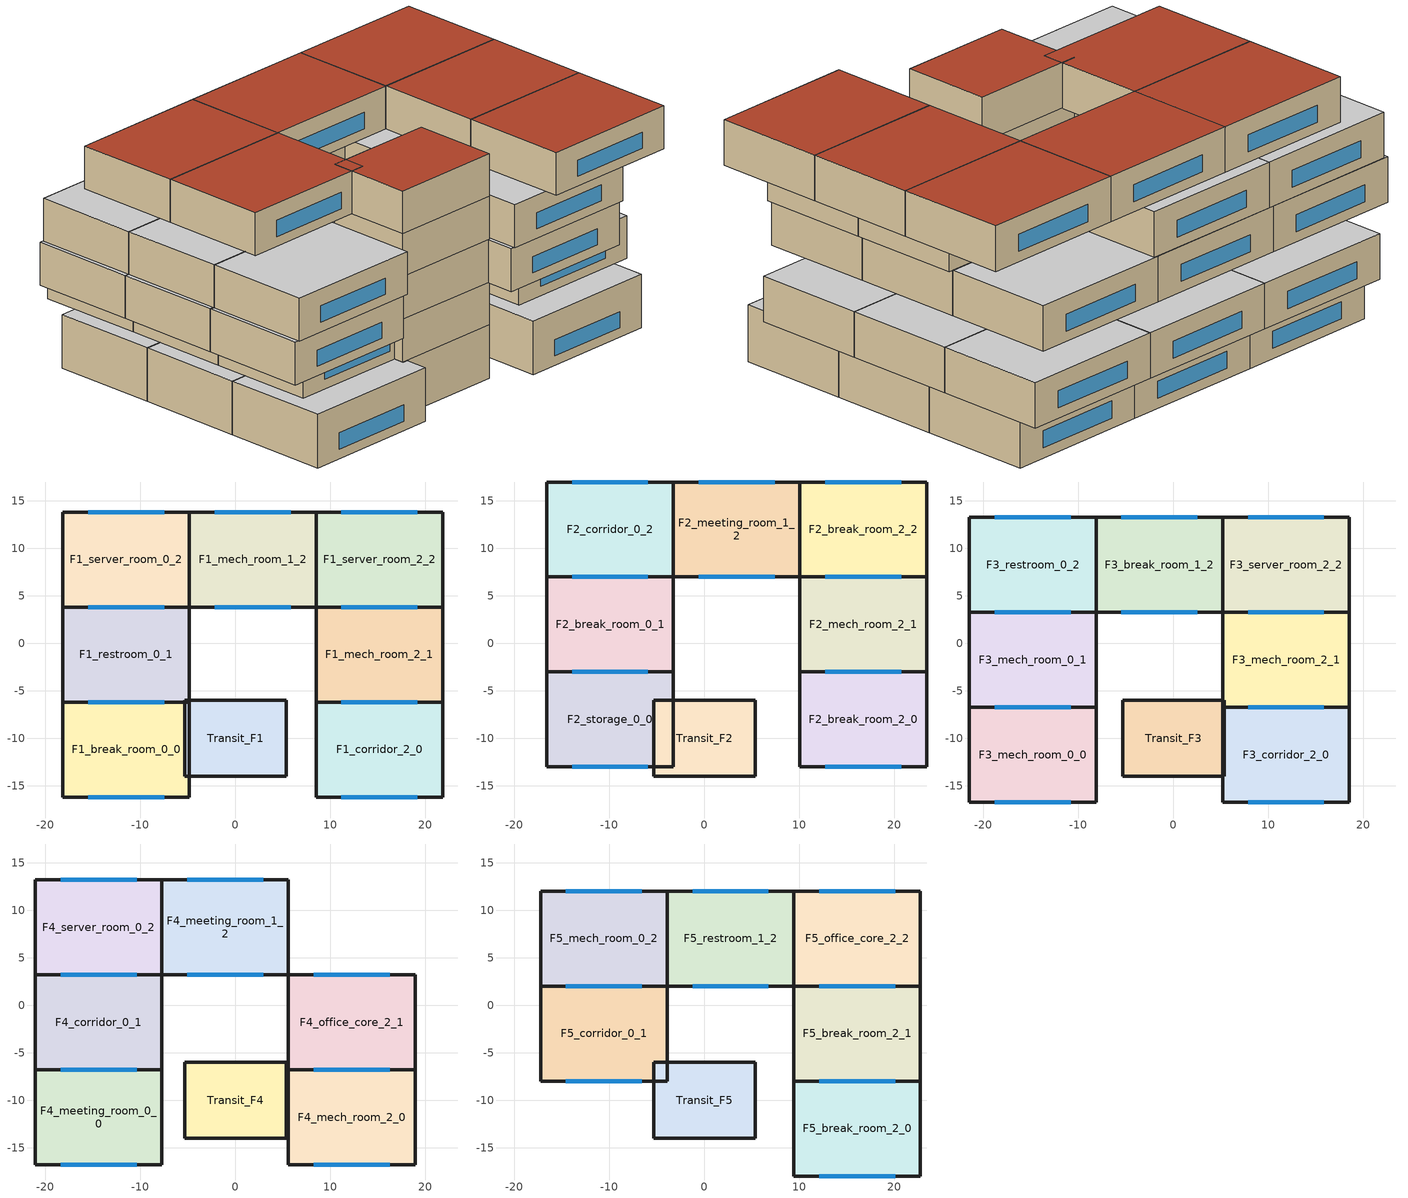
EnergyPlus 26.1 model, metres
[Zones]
F1_break_room_0_0
 floor ground (Floor_Const): -18.17,-16.18 -18.17,-6.18 -4.84,-6.18 -4.84,-16.18 z0
 wall outside (Exterior_Wall_Const): -4.84,-16.18 -4.84,-6.18 -18.17,-6.18 -18.17,-16.18 -4.84,-16.18 z0:5
 window (Window_Const): -7.51,-6.18 -15.5,-6.18 / -15.5,-16.18 -7.51,-16.18 z0.9:2.4
 ceiling adiabatic (Interior_Floor_Const): -18.17,-6.18 -18.17,-16.18 -4.84,-16.18 -4.84,-6.18 z5
F1_corridor_2_0
 floor ground (Floor_Const): 8.49,-16.18 8.49,-6.18 21.82,-6.18 21.82,-16.18 z0
 wall outside (Exterior_Wall_Const): 21.82,-16.18 21.82,-6.18 8.49,-6.18 8.49,-16.18 21.82,-16.18 z0:5
 window (Window_Const): 19.15,-6.18 11.16,-6.18 / 11.16,-16.18 19.15,-16.18 z0.9:2.4
 ceiling adiabatic (Interior_Floor_Const): 8.49,-6.18 8.49,-16.18 21.82,-16.18 21.82,-6.18 z5
F1_mech_room_1_2
 floor ground (Floor_Const): -4.84,3.82 -4.84,13.82 8.49,13.82 8.49,3.82 z0
 wall outside (Exterior_Wall_Const): 8.49,3.82 8.49,13.82 -4.84,13.82 -4.84,3.82 8.49,3.82 z0:5
 window (Window_Const): 5.82,13.82 -2.17,13.82 / -2.17,3.82 5.82,3.82 z0.9:2.4
 ceiling adiabatic (Interior_Floor_Const): -4.84,13.82 -4.84,3.82 8.49,3.82 8.49,13.82 z5
F1_mech_room_2_1
 floor ground (Floor_Const): 8.49,-6.18 8.49,3.82 21.82,3.82 21.82,-6.18 z0
 wall outside (Exterior_Wall_Const): 21.82,-6.18 21.82,3.82 8.49,3.82 8.49,-6.18 21.82,-6.18 z0:5
 window (Window_Const): 19.15,3.82 11.16,3.82 / 11.16,-6.18 19.15,-6.18 z0.9:2.4
 ceiling adiabatic (Interior_Floor_Const): 8.49,3.82 8.49,-6.18 21.82,-6.18 21.82,3.82 z5
F1_restroom_0_1
 floor ground (Floor_Const): -18.17,-6.18 -18.17,3.82 -4.84,3.82 -4.84,-6.18 z0
 wall outside (Exterior_Wall_Const): -4.84,-6.18 -4.84,3.82 -18.17,3.82 -18.17,-6.18 -4.84,-6.18 z0:5
 window (Window_Const): -7.51,3.82 -15.5,3.82 / -15.5,-6.18 -7.51,-6.18 z0.9:2.4
 ceiling adiabatic (Interior_Floor_Const): -18.17,3.82 -18.17,-6.18 -4.84,-6.18 -4.84,3.82 z5
F1_server_room_0_2
 floor ground (Floor_Const): -18.17,3.82 -18.17,13.82 -4.84,13.82 -4.84,3.82 z0
 wall outside (Exterior_Wall_Const): -4.84,3.82 -4.84,13.82 -18.17,13.82 -18.17,3.82 -4.84,3.82 z0:5
 window (Window_Const): -7.51,13.82 -15.5,13.82 / -15.5,3.82 -7.51,3.82 z0.9:2.4
 ceiling adiabatic (Interior_Floor_Const): -18.17,13.82 -18.17,3.82 -4.84,3.82 -4.84,13.82 z5
F1_server_room_2_2
 floor ground (Floor_Const): 8.49,3.82 8.49,13.82 21.82,13.82 21.82,3.82 z0
 wall outside (Exterior_Wall_Const): 21.82,3.82 21.82,13.82 8.49,13.82 8.49,3.82 21.82,3.82 z0:5
 window (Window_Const): 19.15,13.82 11.16,13.82 / 11.16,3.82 19.15,3.82 z0.9:2.4
 ceiling adiabatic (Interior_Floor_Const): 8.49,13.82 8.49,3.82 21.82,3.82 21.82,13.82 z5
Transit_F1
 floor ground (Floor_Const): -5.33,-14 -5.33,-6 5.34,-6 5.34,-14 z0
 wall outside (Exterior_Wall_Const): 5.34,-14 5.34,-6 -5.33,-6 -5.33,-14 5.34,-14 z0:5
 ceiling adiabatic (Interior_Floor_Const): -5.33,-6 -5.33,-14 5.34,-14 5.34,-6 z5
F2_break_room_0_1
 floor adiabatic (Floor_Const): -16.6,-3.01 -16.6,6.99 -3.27,6.99 -3.27,-3.01 z5
 wall outside (Exterior_Wall_Const): -3.27,-3.01 -3.27,6.99 -16.6,6.99 -16.6,-3.01 -3.27,-3.01 z5:9
 window (Window_Const): -5.94,6.99 -13.93,6.99 / -13.93,-3.01 -5.94,-3.01 z5.9:7.4
 ceiling adiabatic (Interior_Floor_Const): -16.6,6.99 -16.6,-3.01 -3.27,-3.01 -3.27,6.99 z9
F2_break_room_2_0
 floor adiabatic (Floor_Const): 10.06,-13.01 10.06,-3.01 23.39,-3.01 23.39,-13.01 z5
 wall outside (Exterior_Wall_Const): 23.39,-13.01 23.39,-3.01 10.06,-3.01 10.06,-13.01 23.39,-13.01 z5:9
 window (Window_Const): 20.72,-3.01 12.73,-3.01 / 12.73,-13.01 20.72,-13.01 z5.9:7.4
 ceiling adiabatic (Interior_Floor_Const): 10.06,-3.01 10.06,-13.01 23.39,-13.01 23.39,-3.01 z9
F2_break_room_2_2
 floor adiabatic (Floor_Const): 10.06,6.99 10.06,16.99 23.39,16.99 23.39,6.99 z5
 wall outside (Exterior_Wall_Const): 23.39,6.99 23.39,16.99 10.06,16.99 10.06,6.99 23.39,6.99 z5:9
 window (Window_Const): 20.72,16.99 12.73,16.99 / 12.73,6.99 20.72,6.99 z5.9:7.4
 ceiling adiabatic (Interior_Floor_Const): 10.06,16.99 10.06,6.99 23.39,6.99 23.39,16.99 z9
F2_corridor_0_2
 floor adiabatic (Floor_Const): -16.6,6.99 -16.6,16.99 -3.27,16.99 -3.27,6.99 z5
 wall outside (Exterior_Wall_Const): -3.27,6.99 -3.27,16.99 -16.6,16.99 -16.6,6.99 -3.27,6.99 z5:9
 window (Window_Const): -5.94,16.99 -13.93,16.99 / -13.93,6.99 -5.94,6.99 z5.9:7.4
 ceiling adiabatic (Interior_Floor_Const): -16.6,16.99 -16.6,6.99 -3.27,6.99 -3.27,16.99 z9
F2_mech_room_2_1
 floor adiabatic (Floor_Const): 10.06,-3.01 10.06,6.99 23.39,6.99 23.39,-3.01 z5
 wall outside (Exterior_Wall_Const): 23.39,-3.01 23.39,6.99 10.06,6.99 10.06,-3.01 23.39,-3.01 z5:9
 window (Window_Const): 20.72,6.99 12.73,6.99 / 12.73,-3.01 20.72,-3.01 z5.9:7.4
 ceiling adiabatic (Interior_Floor_Const): 10.06,6.99 10.06,-3.01 23.39,-3.01 23.39,6.99 z9
F2_meeting_room_1_2
 floor adiabatic (Floor_Const): -3.27,6.99 -3.27,16.99 10.06,16.99 10.06,6.99 z5
 wall outside (Exterior_Wall_Const): 10.06,6.99 10.06,16.99 -3.27,16.99 -3.27,6.99 10.06,6.99 z5:9
 window (Window_Const): 7.39,16.99 -0.6,16.99 / -0.6,6.99 7.39,6.99 z5.9:7.4
 ceiling adiabatic (Interior_Floor_Const): -3.27,16.99 -3.27,6.99 10.06,6.99 10.06,16.99 z9
F2_storage_0_0
 floor adiabatic (Floor_Const): -16.6,-13.01 -16.6,-3.01 -3.27,-3.01 -3.27,-13.01 z5
 wall outside (Exterior_Wall_Const): -3.27,-13.01 -3.27,-3.01 -16.6,-3.01 -16.6,-13.01 -3.27,-13.01 z5:9
 window (Window_Const): -5.94,-3.01 -13.93,-3.01 / -13.93,-13.01 -5.94,-13.01 z5.9:7.4
 ceiling adiabatic (Interior_Floor_Const): -16.6,-3.01 -16.6,-13.01 -3.27,-13.01 -3.27,-3.01 z9
Transit_F2
 floor adiabatic (Floor_Const): -5.33,-14 -5.33,-6 5.34,-6 5.34,-14 z5
 wall outside (Exterior_Wall_Const): 5.34,-14 5.34,-6 -5.33,-6 -5.33,-14 5.34,-14 z5:9
 ceiling adiabatic (Interior_Floor_Const): -5.33,-6 -5.33,-14 5.34,-14 5.34,-6 z9
F3_break_room_1_2
 floor adiabatic (Floor_Const): -8.14,3.28 -8.14,13.28 5.19,13.28 5.19,3.28 z9
 wall outside (Exterior_Wall_Const): 5.19,3.28 5.19,13.28 -8.14,13.28 -8.14,3.28 5.19,3.28 z9:13
 window (Window_Const): 2.52,13.28 -5.47,13.28 / -5.47,3.28 2.52,3.28 z9.9:11.4
 ceiling adiabatic (Interior_Floor_Const): -8.14,13.28 -8.14,3.28 5.19,3.28 5.19,13.28 z13
F3_corridor_2_0
 floor adiabatic (Floor_Const): 5.2,-16.72 5.2,-6.72 18.53,-6.72 18.53,-16.72 z9
 wall outside (Exterior_Wall_Const): 18.53,-16.72 18.53,-6.72 5.2,-6.72 5.2,-16.72 18.53,-16.72 z9:13
 window (Window_Const): 15.86,-6.72 7.87,-6.72 / 7.87,-16.72 15.86,-16.72 z9.9:11.4
 ceiling adiabatic (Interior_Floor_Const): 5.2,-6.72 5.2,-16.72 18.53,-16.72 18.53,-6.72 z13
F3_mech_room_0_0
 floor adiabatic (Floor_Const): -21.47,-16.72 -21.47,-6.72 -8.14,-6.72 -8.14,-16.72 z9
 wall outside (Exterior_Wall_Const): -8.14,-16.72 -8.14,-6.72 -21.47,-6.72 -21.47,-16.72 -8.14,-16.72 z9:13
 window (Window_Const): -10.81,-6.72 -18.8,-6.72 / -18.8,-16.72 -10.81,-16.72 z9.9:11.4
 ceiling adiabatic (Interior_Floor_Const): -21.47,-6.72 -21.47,-16.72 -8.14,-16.72 -8.14,-6.72 z13
F3_mech_room_0_1
 floor adiabatic (Floor_Const): -21.47,-6.72 -21.47,3.28 -8.14,3.28 -8.14,-6.72 z9
 wall outside (Exterior_Wall_Const): -8.14,-6.72 -8.14,3.28 -21.47,3.28 -21.47,-6.72 -8.14,-6.72 z9:13
 window (Window_Const): -10.81,3.28 -18.8,3.28 / -18.8,-6.72 -10.81,-6.72 z9.9:11.4
 ceiling adiabatic (Interior_Floor_Const): -21.47,3.28 -21.47,-6.72 -8.14,-6.72 -8.14,3.28 z13
F3_mech_room_2_1
 floor adiabatic (Floor_Const): 5.2,-6.72 5.2,3.28 18.53,3.28 18.53,-6.72 z9
 wall outside (Exterior_Wall_Const): 18.53,-6.72 18.53,3.28 5.2,3.28 5.2,-6.72 18.53,-6.72 z9:13
 window (Window_Const): 15.86,3.28 7.87,3.28 / 7.87,-6.72 15.86,-6.72 z9.9:11.4
 ceiling adiabatic (Interior_Floor_Const): 5.2,3.28 5.2,-6.72 18.53,-6.72 18.53,3.28 z13
F3_restroom_0_2
 floor adiabatic (Floor_Const): -21.47,3.28 -21.47,13.28 -8.14,13.28 -8.14,3.28 z9
 wall outside (Exterior_Wall_Const): -8.14,3.28 -8.14,13.28 -21.47,13.28 -21.47,3.28 -8.14,3.28 z9:13
 window (Window_Const): -10.81,13.28 -18.8,13.28 / -18.8,3.28 -10.81,3.28 z9.9:11.4
 ceiling adiabatic (Interior_Floor_Const): -21.47,13.28 -21.47,3.28 -8.14,3.28 -8.14,13.28 z13
F3_server_room_2_2
 floor adiabatic (Floor_Const): 5.2,3.28 5.2,13.28 18.53,13.28 18.53,3.28 z9
 wall outside (Exterior_Wall_Const): 18.53,3.28 18.53,13.28 5.2,13.28 5.2,3.28 18.53,3.28 z9:13
 window (Window_Const): 15.86,13.28 7.87,13.28 / 7.87,3.28 15.86,3.28 z9.9:11.4
 ceiling adiabatic (Interior_Floor_Const): 5.2,13.28 5.2,3.28 18.53,3.28 18.53,13.28 z13
Transit_F3
 floor adiabatic (Floor_Const): -5.33,-14 -5.33,-6 5.34,-6 5.34,-14 z9
 wall outside (Exterior_Wall_Const): 5.34,-14 5.34,-6 -5.33,-6 -5.33,-14 5.34,-14 z9:13
 ceiling adiabatic (Interior_Floor_Const): -5.33,-6 -5.33,-14 5.34,-14 5.34,-6 z13
F4_corridor_0_1
 floor adiabatic (Floor_Const): -21.07,-6.78 -21.07,3.22 -7.74,3.22 -7.74,-6.78 z13
 wall outside (Exterior_Wall_Const): -7.74,-6.78 -7.74,3.22 -21.07,3.22 -21.07,-6.78 -7.74,-6.78 z13:17
 window (Window_Const): -10.41,3.22 -18.4,3.22 / -18.4,-6.78 -10.41,-6.78 z13.9:15.4
 ceiling adiabatic (Interior_Floor_Const): -21.07,3.22 -21.07,-6.78 -7.74,-6.78 -7.74,3.22 z17
F4_mech_room_2_0
 floor adiabatic (Floor_Const): 5.59,-16.78 5.59,-6.78 18.92,-6.78 18.92,-16.78 z13
 wall outside (Exterior_Wall_Const): 18.92,-16.78 18.92,-6.78 5.59,-6.78 5.59,-16.78 18.92,-16.78 z13:17
 window (Window_Const): 16.25,-6.78 8.26,-6.78 / 8.26,-16.78 16.25,-16.78 z13.9:15.4
 ceiling adiabatic (Interior_Floor_Const): 5.59,-6.78 5.59,-16.78 18.92,-16.78 18.92,-6.78 z17
F4_meeting_room_0_0
 floor adiabatic (Floor_Const): -21.07,-16.78 -21.07,-6.78 -7.74,-6.78 -7.74,-16.78 z13
 wall outside (Exterior_Wall_Const): -7.74,-16.78 -7.74,-6.78 -21.07,-6.78 -21.07,-16.78 -7.74,-16.78 z13:17
 window (Window_Const): -10.41,-6.78 -18.4,-6.78 / -18.4,-16.78 -10.41,-16.78 z13.9:15.4
 ceiling adiabatic (Interior_Floor_Const): -21.07,-6.78 -21.07,-16.78 -7.74,-16.78 -7.74,-6.78 z17
F4_meeting_room_1_2
 floor adiabatic (Floor_Const): -7.74,3.22 -7.74,13.22 5.59,13.22 5.59,3.22 z13
 wall outside (Exterior_Wall_Const): 5.59,3.22 5.59,13.22 -7.74,13.22 -7.74,3.22 5.59,3.22 z13:17
 window (Window_Const): 2.92,13.22 -5.07,13.22 / -5.07,3.22 2.92,3.22 z13.9:15.4
 ceiling adiabatic (Interior_Floor_Const): -7.74,13.22 -7.74,3.22 5.59,3.22 5.59,13.22 z17
F4_office_core_2_1
 floor adiabatic (Floor_Const): 5.59,-6.78 5.59,3.22 18.92,3.22 18.92,-6.78 z13
 wall outside (Exterior_Wall_Const): 18.92,-6.78 18.92,3.22 5.59,3.22 5.59,-6.78 18.92,-6.78 z13:17
 window (Window_Const): 16.25,3.22 8.26,3.22 / 8.26,-6.78 16.25,-6.78 z13.9:15.4
 ceiling adiabatic (Interior_Floor_Const): 5.59,3.22 5.59,-6.78 18.92,-6.78 18.92,3.22 z17
F4_server_room_0_2
 floor adiabatic (Floor_Const): -21.07,3.22 -21.07,13.22 -7.74,13.22 -7.74,3.22 z13
 wall outside (Exterior_Wall_Const): -7.74,3.22 -7.74,13.22 -21.07,13.22 -21.07,3.22 -7.74,3.22 z13:17
 window (Window_Const): -10.41,13.22 -18.4,13.22 / -18.4,3.22 -10.41,3.22 z13.9:15.4
 ceiling adiabatic (Interior_Floor_Const): -21.07,13.22 -21.07,3.22 -7.74,3.22 -7.74,13.22 z17
Transit_F4
 floor adiabatic (Floor_Const): -5.33,-14 -5.33,-6 5.34,-6 5.34,-14 z13
 wall outside (Exterior_Wall_Const): 5.34,-14 5.34,-6 -5.33,-6 -5.33,-14 5.34,-14 z13:17
 ceiling adiabatic (Interior_Floor_Const): -5.33,-6 -5.33,-14 5.34,-14 5.34,-6 z17
F5_break_room_2_0
 floor adiabatic (Floor_Const): 9.42,-17.97 9.42,-7.97 22.75,-7.97 22.75,-17.97 z17
 wall outside (Exterior_Wall_Const): 22.75,-17.97 22.75,-7.97 9.42,-7.97 9.42,-17.97 22.75,-17.97 z17:21
 window (Window_Const): 20.08,-7.97 12.09,-7.97 / 12.09,-17.97 20.08,-17.97 z17.9:19.4
 roof outside (Roof_Const): 9.42,-7.97 9.42,-17.97 22.75,-17.97 22.75,-7.97 z21
F5_break_room_2_1
 floor adiabatic (Floor_Const): 9.42,-7.97 9.42,2.03 22.75,2.03 22.75,-7.97 z17
 wall outside (Exterior_Wall_Const): 22.75,-7.97 22.75,2.03 9.42,2.03 9.42,-7.97 22.75,-7.97 z17:21
 window (Window_Const): 20.08,2.03 12.09,2.03 / 12.09,-7.97 20.08,-7.97 z17.9:19.4
 roof outside (Roof_Const): 9.42,2.03 9.42,-7.97 22.75,-7.97 22.75,2.03 z21
F5_corridor_0_1
 floor adiabatic (Floor_Const): -17.25,-7.97 -17.25,2.03 -3.92,2.03 -3.92,-7.97 z17
 wall outside (Exterior_Wall_Const): -3.92,-7.97 -3.92,2.03 -17.25,2.03 -17.25,-7.97 -3.92,-7.97 z17:21
 window (Window_Const): -6.59,2.03 -14.58,2.03 / -14.58,-7.97 -6.59,-7.97 z17.9:19.4
 roof outside (Roof_Const): -17.25,2.03 -17.25,-7.97 -3.92,-7.97 -3.92,2.03 z21
F5_mech_room_0_2
 floor adiabatic (Floor_Const): -17.25,2.03 -17.25,12.03 -3.92,12.03 -3.92,2.03 z17
 wall outside (Exterior_Wall_Const): -3.92,2.03 -3.92,12.03 -17.25,12.03 -17.25,2.03 -3.92,2.03 z17:21
 window (Window_Const): -6.59,12.03 -14.58,12.03 / -14.58,2.03 -6.59,2.03 z17.9:19.4
 roof outside (Roof_Const): -17.25,12.03 -17.25,2.03 -3.92,2.03 -3.92,12.03 z21
F5_office_core_2_2
 floor adiabatic (Floor_Const): 9.42,2.03 9.42,12.03 22.75,12.03 22.75,2.03 z17
 wall outside (Exterior_Wall_Const): 22.75,2.03 22.75,12.03 9.42,12.03 9.42,2.03 22.75,2.03 z17:21
 window (Window_Const): 20.08,12.03 12.09,12.03 / 12.09,2.03 20.08,2.03 z17.9:19.4
 roof outside (Roof_Const): 9.42,12.03 9.42,2.03 22.75,2.03 22.75,12.03 z21
F5_restroom_1_2
 floor adiabatic (Floor_Const): -3.92,2.03 -3.92,12.03 9.41,12.03 9.41,2.03 z17
 wall outside (Exterior_Wall_Const): 9.41,2.03 9.41,12.03 -3.92,12.03 -3.92,2.03 9.41,2.03 z17:21
 window (Window_Const): 6.74,12.03 -1.25,12.03 / -1.25,2.03 6.74,2.03 z17.9:19.4
 roof outside (Roof_Const): -3.92,12.03 -3.92,2.03 9.41,2.03 9.41,12.03 z21
Transit_F5
 floor adiabatic (Floor_Const): -5.33,-14 -5.33,-6 5.34,-6 5.34,-14 z17
 wall outside (Exterior_Wall_Const): 5.34,-14 5.34,-6 -5.33,-6 -5.33,-14 5.34,-14 z17:21
 roof outside (Roof_Const): -5.33,-6 -5.33,-14 5.34,-14 5.34,-6 z21
[Building]
Office_Building_5F_Atrium_Transit: Loads convergence tolerance value=0.04; Maximum number of warmup days=25; Minimum number of warmup days=6; North axis=0; Solar distribution=FullInteriorAndExterior; Temperature convergence tolerance value=0.4; Terrain=City
[Site:Location]
Shenzhen_GD_CHN_Design_Conditions: Elevation=4; Keep site location information=No; Latitude=22.54; Longitude=114; Time zone=8
[Construction]
Exterior_Wall_Const; Floor_Const; Interior_Floor_Const; Roof_Const: Concrete_20cm
Window_Const: SimpleGlazingSystem
[Material]
Concrete_20cm: Conductivity=1.729; Density=2240; Roughness=MediumRough; Solar absorptance=0.7; Specific heat=837; Thermal absorptance=0.9; Thickness=0.2; Visible absorptance=0.7
[WindowMaterial:SimpleGlazingSystem]
SimpleGlazingSystem: Solar heat gain coefficient=0.8; U factor=5.8; Visible transmittance=0.9
[HVACTemplate:Thermostat]
Ideal Loads Thermostat: Cooling setpoint schedule=Cooling_Setpoint_Schedule; Heating setpoint schedule=Heating_Setpoint_Schedule
[HVACTemplate:Zone:IdealLoadsAirSystem] Cooling limit=NoLimit; Cooling sensible heat ratio=0.7; Dehumidification control type=ConstantSensibleHeatRatio; Dehumidification setpoint=60; Demand controlled ventilation type=None; Heat recovery type=None; Heating limit=NoLimit; Humidification control type=None; Humidification setpoint=30; Latent heat recovery effectiveness=0.65; Maximum heating supply air humidity ratio=0.0156; Maximum heating supply air temperature=50; Minimum cooling supply air humidity ratio=0.0077; Minimum cooling supply air temperature=13; Outdoor air economizer type=NoEconomizer; Outdoor air flow rate per person=0.00944; Outdoor air flow rate per zone=0; Outdoor air flow rate per zone floor area=0; Outdoor air method=None; Sensible heat recovery effectiveness=0.7; System availability schedule=Always On; Template thermostat=Ideal Loads Thermostat
F1_break_room_0_0; F3_break_room_1_2; F3_corridor_2_0; F1_restroom_0_1; F3_mech_room_2_1; F3_server_room_2_2; F4_meeting_room_0_0; F4_corridor_0_1; F4_server_room_0_2; F4_meeting_room_1_2; F4_mech_room_2_0; F2_corridor_0_2; F4_office_core_2_1; F5_corridor_0_1; F5_mech_room_0_2; F1_server_room_0_2; F5_restroom_1_2; F5_break_room_2_0; F5_break_room_2_1; F5_office_core_2_2; Transit_F1; Transit_F2; F2_meeting_room_1_2; Transit_F3; Transit_F4; Transit_F5; F1_mech_room_1_2; F1_corridor_2_0; F1_mech_room_2_1; F1_server_room_2_2; F2_storage_0_0; F2_break_room_0_1; F2_break_room_2_0; F2_mech_room_2_1; F2_break_room_2_2; F3_mech_room_0_0; F3_mech_room_0_1; F3_restroom_0_2
[Zone] Ceiling height=Autocalculate; Floor area=Autocalculate; Multiplier=1; Part of total floor area=Yes; Type=1; Volume=Autocalculate; Zone inside convection algorithm=TARP; Zone outside convection algorithm=DOE-2
F1_break_room_0_0; F1_corridor_2_0; F1_mech_room_1_2; F1_mech_room_2_1; F1_restroom_0_1; F1_server_room_0_2; F1_server_room_2_2; F2_break_room_0_1; F2_break_room_2_0; F2_break_room_2_2; F2_corridor_0_2; F2_mech_room_2_1; F2_meeting_room_1_2; F2_storage_0_0; F3_break_room_1_2; F3_corridor_2_0; F3_mech_room_0_0; F3_mech_room_0_1; F3_mech_room_2_1; F3_restroom_0_2; F3_server_room_2_2; F4_corridor_0_1; F4_mech_room_2_0; F4_meeting_room_0_0; F4_meeting_room_1_2; F4_office_core_2_1; F4_server_room_0_2; F5_break_room_2_0; F5_break_room_2_1; F5_corridor_0_1; F5_mech_room_0_2; F5_office_core_2_2; F5_restroom_1_2; Transit_F1; Transit_F2; Transit_F3; Transit_F4; Transit_F5
[Schedule:Compact]
Always On: Through: 12/31, For: AllDays, Until: 24:00, 1
Cooling_Setpoint_Schedule: Through: 12/31, For: AllDays, Until: 24:00, 26
Heating_Setpoint_Schedule: Through: 12/31, For: AllDays, Until: 24:00, 20
